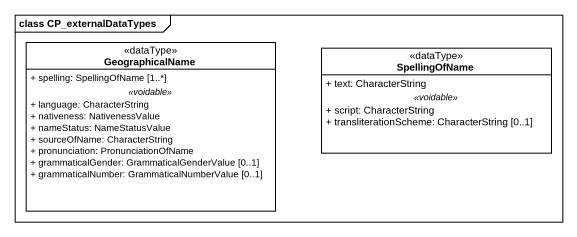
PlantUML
@startuml
mainframe class CP_externalDataTypes
hide circle
hide empty members
skinparam classAttributeIconSize 0
class GeographicalName <<dataType>> {
  + spelling: SpellingOfName [1..*]
  .. <<voidable>> ..
  + language: CharacterString
  + nativeness: NativenessValue
  + nameStatus: NameStatusValue
  + sourceOfName: CharacterString
  + pronunciation: PronunciationOfName
  + grammaticalGender: GrammaticalGenderValue [0..1]
  + grammaticalNumber: GrammaticalNumberValue [0..1]
}
class SpellingOfName <<dataType>> {
  + text: CharacterString
  .. <<voidable>> ..
  + script: CharacterString
  + transliterationScheme: CharacterString [0..1]
}
@enduml
